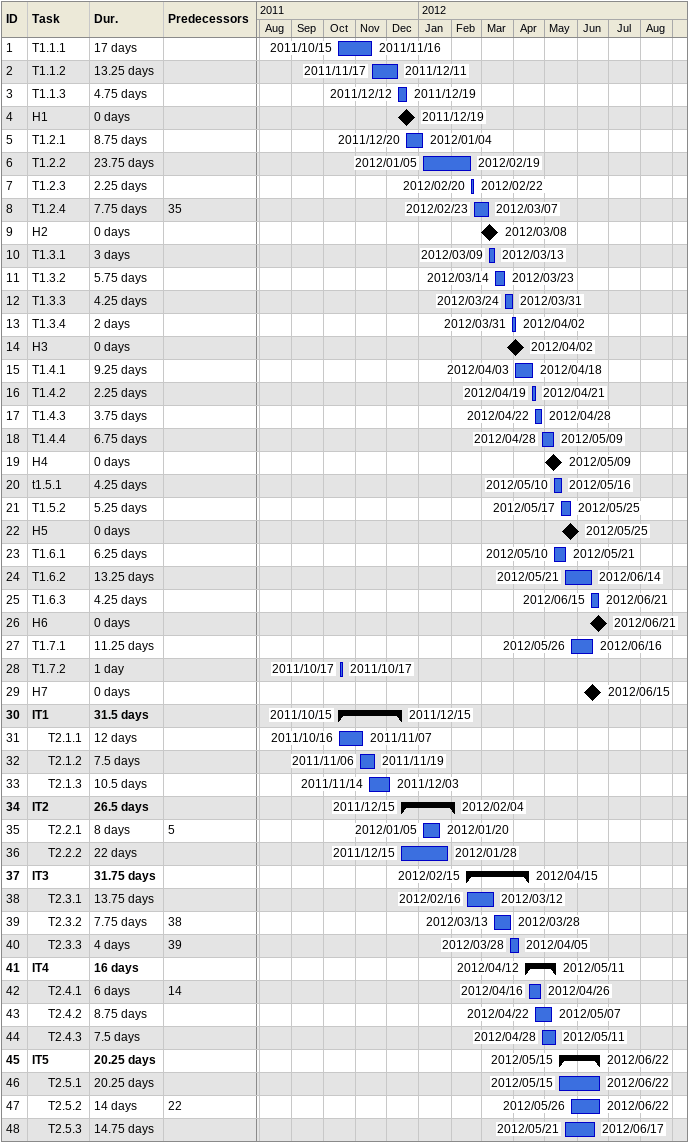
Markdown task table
| ID | Level | Task | Duration | Start | Finish | Predecessors |
|---|---|---|---|---|---|---|
| 1 | 1 | T1.1.1 | 17d | 2011-10-15 | 2011-11-16 |  |
| 2 | 1 | T1.1.2 | 13.25d | 2011-11-17 | 2011-12-11 |  |
| 3 | 1 | T1.1.3 | 4.75d | 2011-12-12 | 2011-12-19 |  |
| 4 | 1 | H1 | 0d | 2011-12-19 | 2011-12-19 |  |
| 5 | 1 | T1.2.1 | 8.75d | 2011-12-20 | 2012-01-04 |  |
| 6 | 1 | T1.2.2 | 23.75d | 2012-01-05 | 2012-02-19 |  |
| 7 | 1 | T1.2.3 | 2.25d | 2012-02-20 | 2012-02-22 |  |
| 8 | 1 | T1.2.4 | 7.75d | 2012-02-23 | 2012-03-07 | 35 |
| 9 | 1 | H2 | 0d | 2012-03-08 | 2012-03-08 |  |
| 10 | 1 | T1.3.1 | 3d | 2012-03-09 | 2012-03-13 |  |
| 11 | 1 | T1.3.2 | 5.75d | 2012-03-14 | 2012-03-23 |  |
| 12 | 1 | T1.3.3 | 4.25d | 2012-03-24 | 2012-03-31 |  |
| 13 | 1 | T1.3.4 | 2d | 2012-03-31 | 2012-04-02 |  |
| 14 | 1 | H3 | 0d | 2012-04-02 | 2012-04-02 |  |
| 15 | 1 | T1.4.1 | 9.25d | 2012-04-03 | 2012-04-18 |  |
| 16 | 1 | T1.4.2 | 2.25d | 2012-04-19 | 2012-04-21 |  |
| 17 | 1 | T1.4.3 | 3.75d | 2012-04-22 | 2012-04-28 |  |
| 18 | 1 | T1.4.4 | 6.75d | 2012-04-28 | 2012-05-09 |  |
| 19 | 1 | H4 | 0d | 2012-05-09 | 2012-05-09 |  |
| 20 | 1 | t1.5.1 | 4.25d | 2012-05-10 | 2012-05-16 |  |
| 21 | 1 | T1.5.2 | 5.25d | 2012-05-17 | 2012-05-25 |  |
| 22 | 1 | H5 | 0d | 2012-05-25 | 2012-05-25 |  |
| 23 | 1 | T1.6.1 | 6.25d | 2012-05-10 | 2012-05-21 |  |
| 24 | 1 | T1.6.2 | 13.25d | 2012-05-21 | 2012-06-14 |  |
| 25 | 1 | T1.6.3 | 4.25d | 2012-06-15 | 2012-06-21 |  |
| 26 | 1 | H6 | 0d | 2012-06-21 | 2012-06-21 |  |
| 27 | 1 | T1.7.1 | 11.25d | 2012-05-26 | 2012-06-16 |  |
| 28 | 1 | T1.7.2 | 1d | 2011-10-17 | 2011-10-17 |  |
| 29 | 1 | H7 | 0d | 2012-06-15 | 2012-06-15 |  |
| 30 | 1 | **IT1** | 31.5d | 2011-10-15 | 2011-12-15 |  |
| 31 | 2 | T2.1.1 | 12d | 2011-10-16 | 2011-11-07 |  |
| 32 | 2 | T2.1.2 | 7.5d | 2011-11-06 | 2011-11-19 |  |
| 33 | 2 | T2.1.3 | 10.5d | 2011-11-14 | 2011-12-03 |  |
| 34 | 1 | **IT2** | 26.5d | 2011-12-15 | 2012-02-04 |  |
| 35 | 2 | T2.2.1 | 8d | 2012-01-05 | 2012-01-20 | 5 |
| 36 | 2 | T2.2.2 | 22d | 2011-12-15 | 2012-01-28 |  |
| 37 | 1 | **IT3** | 31.75d | 2012-02-15 | 2012-04-15 |  |
| 38 | 2 | T2.3.1 | 13.75d | 2012-02-16 | 2012-03-12 |  |
| 39 | 2 | T2.3.2 | 7.75d | 2012-03-13 | 2012-03-28 | 38 |
| 40 | 2 | T2.3.3 | 4d | 2012-03-28 | 2012-04-05 | 39 |
| 41 | 1 | **IT4** | 16d | 2012-04-12 | 2012-05-11 |  |
| 42 | 2 | T2.4.1 | 6d | 2012-04-16 | 2012-04-26 | 14 |
| 43 | 2 | T2.4.2 | 8.75d | 2012-04-22 | 2012-05-07 |  |
| 44 | 2 | T2.4.3 | 7.5d | 2012-04-28 | 2012-05-11 |  |
| 45 | 1 | **IT5** | 20.25d | 2012-05-15 | 2012-06-22 |  |
| 46 | 2 | T2.5.1 | 20.25d | 2012-05-15 | 2012-06-22 |  |
| 47 | 2 | T2.5.2 | 14d | 2012-05-26 | 2012-06-22 | 22 |
| 48 | 2 | T2.5.3 | 14.75d | 2012-05-21 | 2012-06-17 |  |
